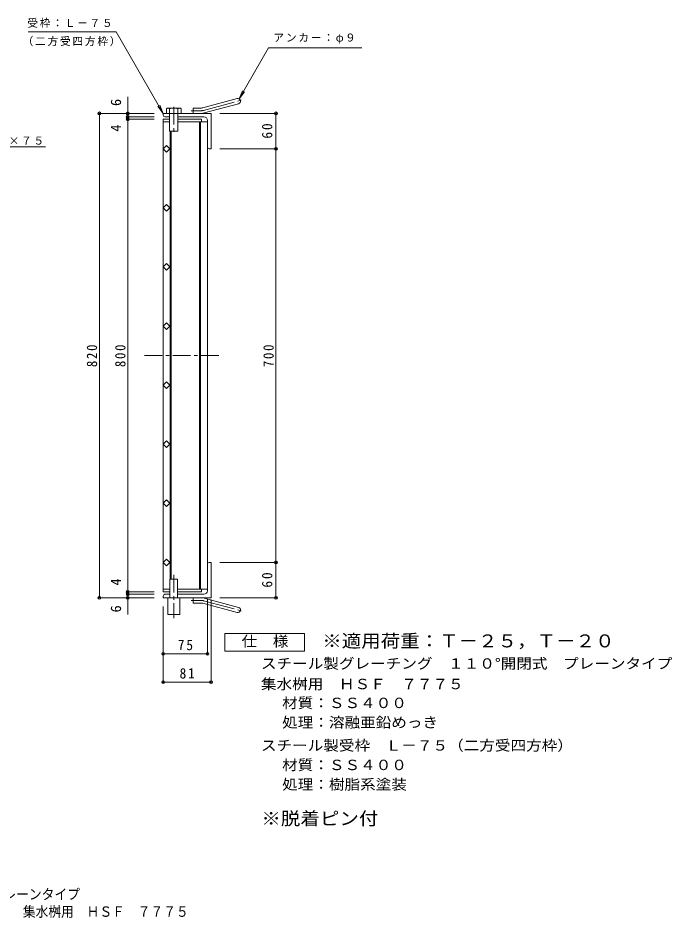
# Model space of a CAD drawing. Units: millimetres, scale not verified. Extents: x -1137 to 1060, y -823 to 758.
# Drawn here: x -47 to 1060, y -823 to 701 of the extents above; entities that cross this region are included whole.
import ezdxf
from ezdxf.enums import TextEntityAlignment as Align

# ---------------------------------------------------------------- set-up
doc = ezdxf.new("R2010")
doc.units = ezdxf.units.MM
doc.header["$LTSCALE"] = 6
doc.header["$PDMODE"] = 32
doc.header["$PDSIZE"] = 4.8
doc.linetypes.add('CHAIN1', pattern=[8, 5, -1, 1, -1])
doc.linetypes.add('CHAIN2', pattern=[12, 9, -1, 1, -1])
for name, color, linetype, lineweight in [('A-1', 2, 'Continuous', 9), ('A-2', 3, 'Continuous', 9), ('A-4', 7, 'Continuous', 9), ('A-5', 7, 'Continuous', 9), ('A-9', 4, 'Continuous', 9), ('F-4_F-4ﾚｲﾔ', 2, 'Continuous', 9)]:
    doc.layers.add(name, color=color, linetype=linetype, lineweight=lineweight)
doc.layers.add('F-5_F-5ﾚｲﾔ', color=2, linetype='Continuous')
doc.styles.add('ＭＳ ゴシック', font='')
doc.styles.get('ＭＳ ゴシック').set_extended_font_data('MS Gothic')

msp = doc.modelspace()

# ---------------------------------------------------------------- linework, layer by layer
at = {"layer": 'A-1'}
for p, q in [((265.686, 548.632), (323.877, 564.225)), ((268.016, 539.939), (326.206, 555.531)), ((279.542, 539.326), (198.542, 539.326)), ((198.542, 536.326), (198.542, 539.326)), ((209.542, 533.326), (201.542, 533.326)), ((267.542, 533.326), (223.542, 533.326)), ((249.542, 539.326), (249.542, 548.326)), ((263.357, 548.326), (249.542, 548.326)), ((279.542, 539.326), (279.542, 479.326)), ((273.542, 527.326), (273.542, 479.326)), ((276.542, 479.326), (279.542, 479.326)), ((273.542, -220.674), (273.542, -268.674)), ((198.542, -277.674), (198.542, -280.674)), ((279.542, -280.674), (198.542, -280.674)), ((210.042, -274.674), (201.542, -274.674)), ((267.542, -274.674), (223.042, -274.674)), ((249.542, -280.674), (249.542, -289.674)), ((268.016, -281.288), (326.206, -296.88)), ((263.357, -289.674), (249.542, -289.674)), ((265.686, -289.981), (323.877, -305.573))]:
    msp.add_line(p, q, dxfattribs=at)
at = {"layer": 'A-1', "linetype": 'CHAIN2'}
for p, q in [((266.851, 544.286), (332.017, 561.747)), ((263.357, 543.826), (245.737, 543.826)), ((263.357, -285.174), (245.737, -285.174)), ((266.851, -285.634), (332.017, -303.096))]:
    msp.add_line(p, q, dxfattribs=at)
at = {"layer": 'A-1'}
msp.add_lwpolyline([(276.542, -220.674), (279.542, -220.674), (279.542, -280.674)], dxfattribs=at)
for centre, radius, start, end in [((325.042, 559.878), 4.5, 285.00014, 104.99991), ((263.357, 557.326), 9, 270, 285.00002), ((201.542, 536.326), 3, 180, 270), ((263.357, 557.326), 18, 270, 285), ((267.542, 527.326), 6, 0, 90), ((276.542, 482.326), 3, 180, 270), ((276.542, -223.675), 3, 90, 180), ((267.542, -268.674), 6, 270, 0), ((267.542, -268.674), 6, 270, 0), ((201.542, -277.674), 3, 90, 180), ((263.357, -298.674), 18, 74.99998, 89.99998), ((263.357, -298.674), 9, 74.99998, 90), ((325.042, -301.227), 4.5, 255.00008, 74.99986)]:
    msp.add_arc(centre, radius, start, end, dxfattribs=at)
at = {"layer": 'A-1', "linetype": 'CHAIN2'}
for centre, start, end in [((263.357, 557.326), 270, 284.99995), ((263.357, -298.674), 75.00005, 90)]:
    msp.add_arc(centre, 13.5, start, end, dxfattribs=at)
at = {"layer": 'A-2'}
for p, q in [((198.542, 529.326), (198.542, -270.674)), ((198.542, 529.326), (209.542, 529.326)), ((198.542, 524.826), (209.542, 524.826)), ((223.542, 529.326), (263.542, 529.326)), ((223.542, 524.826), (273.542, 524.826)), ((260.042, 524.826), (260.042, -266.174)), ((261.542, 524.826), (261.542, -266.174)), ((263.542, 529.326), (263.542, 524.826)), ((273.542, 524.826), (273.542, -266.174)), ((210.542, 509.326), (210.542, -248.977)), ((212.042, 509.326), (212.042, -248.977)), ((198.542, -266.174), (210.042, -266.174)), ((198.542, -270.674), (210.042, -270.674)), ((223.042, -266.174), (273.542, -266.174)), ((223.042, -270.674), (263.542, -270.674)), ((263.542, -270.674), (263.542, -266.174))]:
    msp.add_line(p, q, dxfattribs=at)
at = {"layer": 'A-2', "linetype": 'CHAIN1'}
msp.add_line((166.815, 129.326), (294.201, 129.326), dxfattribs=at)
at = {"layer": 'A-2'}
for points in [[(209.855, 479.326), (204.199, 473.669), (198.542, 479.326), (204.199, 484.983)], [(209.855, 379.326), (204.199, 373.669), (198.542, 379.326), (204.199, 384.983)], [(209.855, 279.326), (204.199, 273.669), (198.542, 279.326), (204.199, 284.983)], [(209.855, 179.326), (204.199, 173.669), (198.542, 179.326), (204.199, 184.982)], [(209.855, 79.326), (204.199, 73.669), (198.542, 79.326), (204.199, 84.982)], [(209.855, -20.675), (204.199, -15.018), (198.542, -20.675), (204.199, -26.332)], [(209.855, -120.675), (204.199, -115.018), (198.542, -120.675), (204.199, -126.332)], [(209.855, -220.674), (204.199, -215.018), (198.542, -220.674), (204.199, -226.331)]]:
    msp.add_lwpolyline(points, close=True, dxfattribs=at)
at = {"layer": 'A-4'}
for p, q in [((138.542, -309.007), (138.542, 567.563)), ((183.542, 539.326), (88.742, 539.326)), ((90.542, -280.674), (90.542, 539.326)), ((183.542, 533.326), (136.742, 533.326)), ((294.542, 539.326), (391.342, 539.326)), ((389.542, -280.674), (389.542, 539.326)), ((183.542, 529.326), (136.742, 529.326)), ((294.542, 479.326), (391.342, 479.326)), ((294.542, -220.674), (391.342, -220.674)), ((183.542, -270.674), (136.742, -270.674)), ((183.542, -280.674), (88.742, -280.674)), ((183.542, -274.674), (136.742, -274.674)), ((273.542, -283.674), (273.542, -377.355)), ((279.542, -283.674), (279.542, -424.742)), ((294.542, -280.674), (391.342, -280.674)), ((198.542, -295.674), (198.542, -424.742)), ((198.542, -375.555), (273.542, -375.555)), ((198.542, -423.555), (279.542, -423.555))]:
    msp.add_line(p, q, dxfattribs=at)
for p in [(90.542, 539.326), (138.542, 539.326), (138.542, 533.326), (389.542, 539.326), (138.542, 529.326), (389.542, 479.326), (389.542, -220.674), (138.542, -270.674), (138.542, -274.674), (90.542, -280.674), (138.542, -280.674), (389.542, -280.674), (198.542, -375.555), (273.542, -375.555), (198.542, -423.555), (279.542, -423.555)]:
    msp.add_point(p, dxfattribs=at)
at = {"layer": 'A-5'}
for p, q in [((-29.742, 677.199), (118.94, 677.199)), ((198.542, 539.326), (118.94, 677.199)), ((327.292, 563.775), (377.062, 649.98)), ((377.062, 649.98), (535.019, 649.98)), ((327.292, 563.775), (333.032, 577.633)), ((327.292, 563.775), (336.423, 575.675)), ((198.542, 539.326), (189.41, 551.226)), ((198.542, 539.326), (192.802, 553.184))]:
    msp.add_line(p, q, dxfattribs=at)
msp.add_lwpolyline([(-159.858, 414.148), (-129.277, 482.532), (-0.661, 482.532)], dxfattribs=at)
at = {"layer": 'A-9', "linetype": 'CHAIN1'}
for p, q in [((216.542, 550.22), (216.542, 503.864)), ((216.542, -241.971), (216.542, -315.166))]:
    msp.add_line(p, q, dxfattribs=at)
at = {"layer": 'A-9'}
for p, q in [((206.822, 548.286), (226.261, 548.286)), ((209.542, 539.326), (209.542, 547.245)), ((209.542, 539.326), (209.542, 509.326)), ((223.542, 539.326), (223.542, 547.245)), ((223.542, 539.326), (223.542, 509.326)), ((228.981, 547.245), (228.981, 539.326)), ((209.542, 509.326), (223.542, 509.326)), ((210.042, -248.977), (223.042, -248.977)), ((210.042, -248.977), (210.042, -280.674)), ((223.042, -248.977), (223.042, -280.674)), ((206.542, -280.674), (206.542, -308.674)), ((226.542, -280.674), (226.542, -308.674)), ((206.542, -308.674), (226.542, -308.674))]:
    msp.add_line(p, q, dxfattribs=at)
msp.add_lwpolyline([(204.103, 547.245), (204.103, 539.326), (228.981, 539.326)], dxfattribs=at)
for centre, radius, start, end in [((206.822, 544.212), 4.074, 48.12389, 131.8763), ((216.542, 524.22), 24.066, 73.09029, 106.90971), ((226.261, 544.212), 4.074, 48.1237, 131.87611)]:
    msp.add_arc(centre, radius, start, end, dxfattribs=at)
at = {"layer": 'F-4_F-4ﾚｲﾔ'}
msp.add_lwpolyline([(302.838, -371.224), (302.838, -341.224), (437.837, -341.224), (437.837, -371.224)], close=True, dxfattribs=at)

# ---------------------------------------------------------------- texts
at = {"layer": 'A-4', "color": 2, "style": 'ＭＳ ゴシック'}
for s, p in [('6', (132.542, 551.745)), ('4', (132.542, 508.412)), ('4', (132.542, -259.864)), ('6', (132.542, -305.417))]:
    msp.add_text(s, height=17.6, rotation=90, dxfattribs=at).set_placement(p, align=Align.BOTTOM_LEFT)
at = {"layer": 'A-4', "color": 2, "char_height": 17.6, "attachment_point": 7, "rotation": 90, "style": 'ＭＳ ゴシック'}
for s, insert in [('\\T1.27;\\W0.95;60', (383.542, 496.576)), ('\\T1.27;\\W0.9;820', (86.942, 109.826)), ('\\T1.27;\\W0.9;800', (134.942, 109.826)), ('\\T1.27;\\W0.9;700', (385.942, 109.826)), ('\\T1.27;\\W0.95;60', (383.542, -263.424))]:
    msp.add_mtext(s, dxfattribs=dict(at, insert=insert))
at = {"layer": 'A-4', "color": 2, "char_height": 17.6, "attachment_point": 7, "style": 'ＭＳ ゴシック'}
for s, insert in [('\\T1.27;\\W0.95;75', (223.292, -369.555)), ('\\T1.27;\\W0.95;81', (226.292, -417.555))]:
    msp.add_mtext(s, dxfattribs=dict(at, insert=insert))
at = {"layer": 'A-5', "char_height": 13.2, "attachment_point": 7, "style": 'ＭＳ ゴシック'}
for s, insert in [('\\T1.17;受枠：Ｌ－７５', (-31.36, 684.087)), ('\\T1.17;アンカー：φ９', (385.265, 657.266)), ('\\T1.17;（二方受四方枠）', (-39.341, 652.957)), ('\\T1.17;ＦＢ６×７５', (-126.212, 486.191))]:
    msp.add_mtext(s, dxfattribs=dict(at, insert=insert))
at = {"layer": 'F-4_F-4ﾚｲﾔ', "style": 'ＭＳ ゴシック', "width": 1.1}
for s, p in [('仕\u3000様', (331.338, -368.225)), ('スチール製グレーチング\u3000１１０°開閉式\u3000プレーンタイプ', (364.091, -405.977)), ('集水桝用\u3000ＨＳＦ\u3000７７７５', (364.091, -440.664)), ('材質：ＳＳ４００', (399.919, -472.646)), ('処理：溶融亜鉛めっき', (399.919, -505.647)), ('スチール製受枠\u3000Ｌ－７５（二方受四方枠）', (364.092, -544.647)), ('材質：ＳＳ４００', (399.918, -577.647)), ('処理：樹脂系塗装', (399.918, -610.647))]:
    msp.add_text(s, height=17.6, dxfattribs=at).set_placement(p, align=Align.BOTTOM_LEFT)
at = {"layer": 'F-4_F-4ﾚｲﾔ', "color": 3, "style": 'ＭＳ ゴシック', "width": 1.1}
msp.add_text('※脱着ピン付', height=21.99, dxfattribs=at).set_placement((364.849, -671.861), align=Align.BOTTOM_LEFT)
at = {"layer": 'F-5_F-5ﾚｲﾔ', "color": 3, "style": 'ＭＳ ゴシック', "width": 1.1}
msp.add_text('※適用荷重：Ｔ－２５，Ｔ－２０', height=21.99, dxfattribs=at).set_placement((467.837, -371.224), align=Align.BOTTOM_LEFT)
at = {"layer": 'F-5_F-5ﾚｲﾔ', "style": 'ＭＳ ゴシック', "width": 0.9}
for s, p in [('スチール製グレーチング\u3000１１０°開閉式\u3000プレーンタイプ', (-512.046, -796.524)), ('集水桝用\u3000ＨＳＦ\u3000７７７５', (-39.071, -825.907))]:
    msp.add_text(s, height=17.6, dxfattribs=at).set_placement(p, align=Align.BOTTOM_LEFT)

doc.saveas('drawing.dxf')
